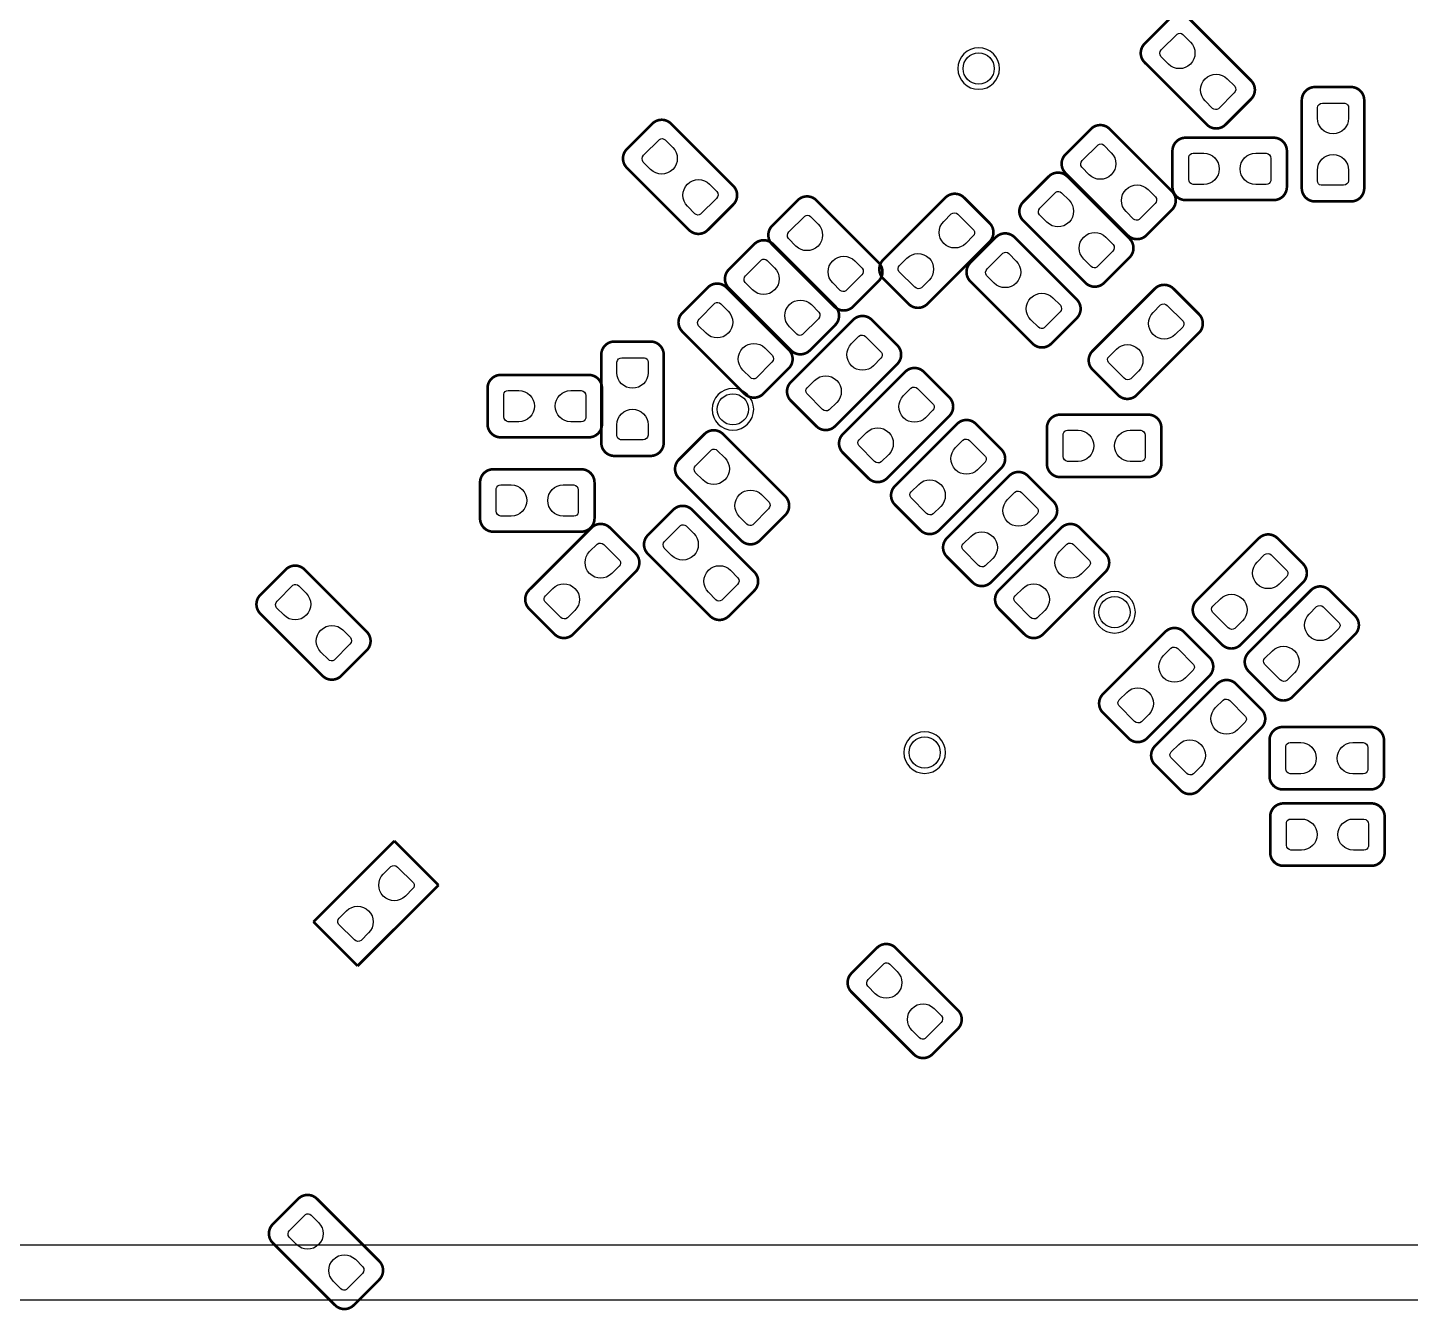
# Model space of a CAD drawing. Extents: x -10 to 106, y -8 to 52.
# Drawn here: x 40.36 to 53.65, y 22.37 to 34.71 of the extents above; entities that cross this region are included whole.
import ezdxf

# ---------------------------------------------------------------- set-up
doc = ezdxf.new("R2010")
doc.units = 0
for name, color, linetype in [('PG_ASSEMBLY_BOTTOM', 12, 'CONTINUOUS'), ('PG_SILKSCREEN_BOTTOM', 7, 'CONTINUOUS'), ('PIN_BOTTOM', 240, 'CONTINUOUS')]:
    doc.layers.add(name, color=color, linetype=linetype)

msp = doc.modelspace()

# ---------------------------------------------------------------- linework, layer by layer
at = {"layer": 'PG_ASSEMBLY_BOTTOM'}
msp.add_lwpolyline([(13.428574, 45.150507), (89.57879, 45.150507), (89.57879, 36.825707), (89.578586, 36.825707, 1.000018), (89.578586, 31.32549), (89.57879, 31.32549), (89.57879, 23.000691), (13.428574, 23.000691)], format="xyb", dxfattribs=at)
at = {"layer": 'PG_ASSEMBLY_BOTTOM', "const_width": 0.0254}
for points in [[(51.344728, 34.798737), (51.099923, 34.553931)], [(52.122603, 34.20044), (51.524332, 34.798737)], [(51.099923, 34.374328), (51.698195, 33.776031)], [(51.877824, 33.776031), (52.122603, 34.020836)], [(53.084095, 34.137575), (52.737893, 34.137575)], [(52.610893, 34.010575), (52.610893, 33.164475)], [(53.211095, 33.164475), (53.211095, 34.010575)], [(46.367852, 33.785353), (46.123073, 33.540548)], [(47.145753, 33.187056), (46.547481, 33.785353)], [(50.584252, 33.734553), (50.339447, 33.489748)], [(51.362127, 33.136256), (50.763856, 33.734553)], [(52.340637, 33.650301), (51.494538, 33.650301)], [(51.367538, 33.523301), (51.367538, 33.177099)], [(52.467637, 33.177099), (52.467637, 33.523301)], [(46.123073, 33.360944), (46.721344, 32.762647)], [(50.177852, 33.277353), (49.933047, 33.032548)], [(50.339447, 33.310144), (50.937719, 32.711847)], [(50.955727, 32.679056), (50.357456, 33.277353)], [(46.900948, 32.762647), (47.145753, 33.007452)], [(47.764852, 33.048753), (47.520047, 32.803948)], [(48.542727, 32.450456), (47.944456, 33.048753)], [(49.185144, 33.074153), (48.586847, 32.475881)], [(49.609553, 32.829348), (49.364748, 33.074153)], [(51.117348, 32.711847), (51.362127, 32.956652)], [(51.494538, 33.050099), (52.340637, 33.050099)], [(52.737893, 33.037475), (53.084095, 33.037475)], [(49.933047, 32.852944), (50.531319, 32.254647)], [(49.669852, 32.693153), (49.425047, 32.448348)], [(50.447727, 32.094856), (49.849456, 32.693153)], [(47.347937, 32.627316), (47.103132, 32.382511)], [(47.520047, 32.624344), (48.118319, 32.026047)], [(48.125812, 32.029019), (47.52754, 32.627316)], [(49.011256, 32.051473), (49.609553, 32.649744)], [(50.710948, 32.254647), (50.955727, 32.499452)], [(48.586847, 32.296252), (48.831652, 32.051473)], [(46.901252, 32.210553), (46.656447, 31.965748)], [(47.679127, 31.612256), (47.080856, 32.210553)], [(47.103132, 32.202907), (47.701403, 31.60461)], [(48.297948, 32.026047), (48.542727, 32.270852)], [(49.425047, 32.268744), (50.023319, 31.670447)], [(51.198018, 32.198564), (50.599721, 31.600292)], [(51.622427, 31.953759), (51.377621, 32.198564)], [(48.298075, 31.898895), (47.699778, 31.300623)], [(48.722483, 31.654115), (48.477678, 31.898895)], [(50.202948, 31.670447), (50.447727, 31.915252)], [(46.656447, 31.786144), (47.254719, 31.187847)], [(47.881032, 31.60461), (48.125812, 31.849416)], [(51.02413, 31.175884), (51.622427, 31.774155)], [(46.350301, 31.690462), (46.004099, 31.690462)], [(45.877099, 31.563462), (45.877099, 30.717363)], [(46.477301, 30.717363), (46.477301, 31.563462)], [(45.756957, 31.369381), (44.910858, 31.369381)], [(47.434348, 31.187847), (47.679127, 31.432652)], [(48.124186, 30.876215), (48.722483, 31.474486)], [(48.798074, 31.398896), (48.199777, 30.800624)], [(49.222482, 31.154116), (48.977677, 31.398896)], [(50.599721, 31.420664), (50.844526, 31.175884)], [(44.783858, 31.242381), (44.783858, 30.896179)], [(45.883957, 30.896179), (45.883957, 31.242381)], [(47.699778, 31.12102), (47.944583, 30.876215)], [(48.624185, 30.376216), (49.222482, 30.974487)], [(51.13401, 30.98739), (50.287911, 30.98739)], [(49.298073, 30.898897), (48.699776, 30.300625)], [(49.722481, 30.654117), (49.477676, 30.898897)], [(50.160911, 30.86039), (50.160911, 30.514188)], [(51.26101, 30.514188), (51.26101, 30.86039)], [(44.910858, 30.769179), (45.756957, 30.769179)], [(46.868182, 30.80037), (46.623402, 30.555565)], [(47.646082, 30.202073), (47.04781, 30.80037)], [(46.004099, 30.590363), (46.350301, 30.590363)], [(48.199777, 30.621021), (48.444582, 30.376216)], [(45.6851, 30.462195), (44.839001, 30.462195)], [(49.124184, 29.876217), (49.722481, 30.474488)], [(44.712001, 30.335195), (44.712001, 29.988993)], [(45.8121, 29.988993), (45.8121, 30.335195)], [(46.623402, 30.375962), (47.221673, 29.777665)], [(49.798072, 30.398898), (49.199775, 29.800626)], [(50.22248, 30.154118), (49.977675, 30.398898)], [(50.287911, 30.387188), (51.13401, 30.387188)], [(46.569884, 30.073371), (46.325104, 29.828566)], [(47.347784, 29.475074), (46.749513, 30.073371)], [(48.699776, 30.121022), (48.944581, 29.876217)], [(45.78157, 29.899305), (45.183273, 29.301034)], [(46.205978, 29.654525), (45.961173, 29.899305)], [(47.401277, 29.777665), (47.646082, 30.02247)], [(49.624183, 29.376218), (50.22248, 29.974489)], [(50.298071, 29.898899), (49.699774, 29.300627)], [(50.722479, 29.654119), (50.477674, 29.898899)], [(44.839001, 29.861993), (45.6851, 29.861993)], [(52.198016, 29.798569), (51.599719, 29.200297)], [(52.622425, 29.553764), (52.377619, 29.798569)], [(46.325104, 29.648963), (46.923376, 29.050666)], [(42.844364, 29.498773), (42.599585, 29.253967)], [(43.622265, 28.900476), (43.023993, 29.498773)], [(49.199775, 29.621023), (49.44458, 29.376218)], [(45.607681, 28.876625), (46.205978, 29.474897)], [(50.124182, 28.876219), (50.722479, 29.47449)], [(52.024128, 28.775889), (52.622425, 29.37416)], [(47.102979, 29.050666), (47.347784, 29.295471)], [(52.698015, 29.29857), (52.099718, 28.700298)], [(53.122424, 29.053765), (52.877618, 29.29857)], [(45.183273, 29.12143), (45.428078, 28.876625)], [(49.699774, 29.121024), (49.944579, 28.876219)], [(42.599585, 29.074364), (43.197856, 28.476067)], [(51.599719, 29.020668), (51.844524, 28.775889)], [(51.298069, 28.898901), (50.699772, 28.300629)], [(51.722477, 28.654121), (51.477672, 28.898901)], [(52.524127, 28.27589), (53.122424, 28.874161)], [(43.37746, 28.476067), (43.622265, 28.720872)], [(51.12418, 27.876221), (51.722477, 28.474492)], [(52.099718, 28.520669), (52.344523, 28.27589)], [(51.798068, 28.398902), (51.199771, 27.80063)], [(52.222476, 28.154122), (51.977671, 28.398902)], [(50.699772, 28.121026), (50.944577, 27.876221)], [(51.624179, 27.376222), (52.222476, 27.974493)], [(53.273782, 27.984018), (52.427683, 27.984018)], [(52.300683, 27.857018), (52.300683, 27.510816)], [(53.400782, 27.510816), (53.400782, 27.857018)], [(51.199771, 27.621027), (51.444576, 27.376222)], [(52.427683, 27.383816), (53.273782, 27.383816)], [(53.280437, 27.249501), (52.434338, 27.249501)], [(52.307338, 27.122501), (52.307338, 26.776299)], [(53.407437, 26.776299), (53.407437, 27.122501)], [(43.887796, 26.888389), (43.110099, 26.110692)], [(44.312078, 26.464108), (43.887796, 26.888389)], [(52.434338, 26.649299), (53.280437, 26.649299)], [(43.534381, 25.68641), (44.312078, 26.464108)], [(43.110099, 26.110692), (43.534381, 25.68641)], [(48.526852, 25.860553), (48.282073, 25.615748)], [(49.304753, 25.262256), (48.706481, 25.860553)], [(48.282073, 25.436144), (48.880344, 24.837847)], [(49.059948, 24.837847), (49.304753, 25.082652)], [(42.964252, 23.447578), (42.719473, 23.202773)], [(43.742153, 22.849281), (43.143881, 23.447578)], [(42.719473, 23.02317), (43.317744, 22.424873)], [(43.497348, 22.424873), (43.742153, 22.669678)]]:
    msp.add_lwpolyline(points, dxfattribs=at)
for points in [[(51.099923, 34.553931, 0.414169), (51.099923, 34.374328)], [(52.122603, 34.020836, 0.414232), (52.122603, 34.20044)], [(52.737893, 34.137575, 0.414214), (52.610893, 34.010575)], [(53.211095, 34.010575, 0.414135), (53.084095, 34.137575)], [(46.547481, 33.785353, 0.414173), (46.367852, 33.785353)], [(50.763856, 33.734553, 0.414228), (50.584252, 33.734553)], [(51.698195, 33.776031, 0.414173), (51.877824, 33.776031)], [(51.494538, 33.650301, 0.414135), (51.367538, 33.523301)], [(52.467637, 33.523301, 0.414175), (52.340637, 33.650301)], [(46.123073, 33.540548, 0.414232), (46.123073, 33.360944)], [(50.339447, 33.489748, 0.414169), (50.339447, 33.310144)], [(50.357456, 33.277353, 0.414228), (50.177852, 33.277353)], [(47.145753, 33.007452, 0.414169), (47.145753, 33.187056)], [(47.944456, 33.048753, 0.414228), (47.764852, 33.048753)], [(49.364748, 33.074153, 0.414169), (49.185144, 33.074153)], [(51.362127, 32.956652, 0.414232), (51.362127, 33.136256)], [(51.367538, 33.177099, 0.414214), (51.494538, 33.050099)], [(52.340637, 33.050099, 0.414253), (52.467637, 33.177099)], [(52.610893, 33.164475, 0.414253), (52.737893, 33.037475)], [(53.084095, 33.037475, 0.414175), (53.211095, 33.164475)], [(49.933047, 33.032548, 0.414169), (49.933047, 32.852944)], [(49.609553, 32.649744, 0.414228), (49.609553, 32.829348)], [(46.721344, 32.762647, 0.414228), (46.900948, 32.762647)], [(47.520047, 32.803948, 0.414169), (47.520047, 32.624344)], [(49.849456, 32.693153, 0.414228), (49.669852, 32.693153)], [(50.937719, 32.711847, 0.414173), (51.117348, 32.711847)], [(47.52754, 32.627316, 0.414228), (47.347937, 32.627316)], [(50.955727, 32.499452, 0.414232), (50.955727, 32.679056)], [(48.542727, 32.270852, 0.414232), (48.542727, 32.450456)], [(48.586847, 32.475881, 0.414173), (48.586847, 32.296252)], [(49.425047, 32.448348, 0.414169), (49.425047, 32.268744)], [(47.103132, 32.382511, 0.414169), (47.103132, 32.202907)], [(47.080856, 32.210553, 0.414228), (46.901252, 32.210553)], [(50.531319, 32.254647, 0.414173), (50.710948, 32.254647)], [(51.377621, 32.198564, 0.414169), (51.198018, 32.198564)], [(48.118319, 32.026047, 0.414173), (48.297948, 32.026047)], [(48.125812, 31.849416, 0.414232), (48.125812, 32.029019)], [(48.831652, 32.051473, 0.414232), (49.011256, 32.051473)], [(50.447727, 31.915252, 0.414232), (50.447727, 32.094856)], [(46.656447, 31.965748, 0.414169), (46.656447, 31.786144)], [(48.477678, 31.898895, 0.414232), (48.298075, 31.898895)], [(51.622427, 31.774155, 0.414228), (51.622427, 31.953759)], [(46.004099, 31.690462, 0.414175), (45.877099, 31.563462)], [(46.477301, 31.563462, 0.414253), (46.350301, 31.690462)], [(48.722483, 31.474486, 0.414173), (48.722483, 31.654115)], [(50.023319, 31.670447, 0.414173), (50.202948, 31.670447)], [(47.679127, 31.432652, 0.414232), (47.679127, 31.612256)], [(47.701403, 31.60461, 0.414173), (47.881032, 31.60461)], [(50.599721, 31.600292, 0.414173), (50.599721, 31.420664)], [(44.910858, 31.369381, 0.414253), (44.783858, 31.242381)], [(45.883957, 31.242381, 0.414214), (45.756957, 31.369381)], [(48.977677, 31.398896, 0.414232), (48.798074, 31.398896)], [(47.699778, 31.300623, 0.414228), (47.699778, 31.12102)], [(47.254719, 31.187847, 0.414173), (47.434348, 31.187847)], [(49.222482, 30.974487, 0.414173), (49.222482, 31.154116)], [(50.844526, 31.175884, 0.414232), (51.02413, 31.175884)], [(50.287911, 30.98739, 0.414135), (50.160911, 30.86039)], [(51.26101, 30.86039, 0.414175), (51.13401, 30.98739)], [(44.783858, 30.896179, 0.414175), (44.910858, 30.769179)], [(45.756957, 30.769179, 0.414135), (45.883957, 30.896179)], [(47.04781, 30.80037, 0.414173), (46.868182, 30.80037)], [(47.944583, 30.876215, 0.414169), (48.124186, 30.876215)], [(49.477676, 30.898897, 0.414232), (49.298073, 30.898897)], [(45.877099, 30.717363, 0.414135), (46.004099, 30.590363)], [(46.350301, 30.590363, 0.414214), (46.477301, 30.717363)], [(48.199777, 30.800624, 0.414228), (48.199777, 30.621021)], [(49.722481, 30.474488, 0.414173), (49.722481, 30.654117)], [(44.839001, 30.462195, 0.414253), (44.712001, 30.335195)], [(45.8121, 30.335195, 0.414214), (45.6851, 30.462195)], [(46.623402, 30.555565, 0.414232), (46.623402, 30.375962)], [(49.977675, 30.398898, 0.414232), (49.798072, 30.398898)], [(50.160911, 30.514188, 0.414214), (50.287911, 30.387188)], [(51.13401, 30.387188, 0.414253), (51.26101, 30.514188)], [(48.444582, 30.376216, 0.414169), (48.624185, 30.376216)], [(48.699776, 30.300625, 0.414228), (48.699776, 30.121022)], [(47.646082, 30.02247, 0.414169), (47.646082, 30.202073)], [(46.749513, 30.073371, 0.414173), (46.569884, 30.073371)], [(50.22248, 29.974489, 0.414173), (50.22248, 30.154118)], [(44.712001, 29.988993, 0.414175), (44.839001, 29.861993)], [(45.6851, 29.861993, 0.414135), (45.8121, 29.988993)], [(45.961173, 29.899305, 0.414232), (45.78157, 29.899305)], [(50.477674, 29.898899, 0.414232), (50.298071, 29.898899)], [(46.325104, 29.828566, 0.414232), (46.325104, 29.648963)], [(47.221673, 29.777665, 0.414228), (47.401277, 29.777665)], [(48.944581, 29.876217, 0.414169), (49.124184, 29.876217)], [(49.199775, 29.800626, 0.414228), (49.199775, 29.621023)], [(52.377619, 29.798569, 0.414169), (52.198016, 29.798569)], [(46.205978, 29.474897, 0.414173), (46.205978, 29.654525)], [(50.722479, 29.47449, 0.414173), (50.722479, 29.654119)], [(43.023993, 29.498773, 0.414173), (42.844364, 29.498773)], [(52.622425, 29.37416, 0.414228), (52.622425, 29.553764)], [(47.347784, 29.295471, 0.414169), (47.347784, 29.475074)], [(49.44458, 29.376218, 0.414169), (49.624183, 29.376218)], [(42.599585, 29.253967, 0.414232), (42.599585, 29.074364)], [(45.183273, 29.301034, 0.414228), (45.183273, 29.12143)], [(49.699774, 29.300627, 0.414228), (49.699774, 29.121024)], [(52.877618, 29.29857, 0.414169), (52.698015, 29.29857)], [(51.599719, 29.200297, 0.414173), (51.599719, 29.020668)], [(46.923376, 29.050666, 0.414228), (47.102979, 29.050666)], [(53.122424, 28.874161, 0.414228), (53.122424, 29.053765)], [(43.622265, 28.720872, 0.414169), (43.622265, 28.900476)], [(45.428078, 28.876625, 0.414169), (45.607681, 28.876625)], [(49.944579, 28.876219, 0.414169), (50.124182, 28.876219)], [(51.477672, 28.898901, 0.414232), (51.298069, 28.898901)], [(51.844524, 28.775889, 0.414232), (52.024128, 28.775889)], [(52.099718, 28.700298, 0.414173), (52.099718, 28.520669)], [(51.722477, 28.474492, 0.414173), (51.722477, 28.654121)], [(43.197856, 28.476067, 0.414228), (43.37746, 28.476067)], [(51.977671, 28.398902, 0.414232), (51.798068, 28.398902)], [(50.699772, 28.300629, 0.414228), (50.699772, 28.121026)], [(52.344523, 28.27589, 0.414232), (52.524127, 28.27589)], [(52.222476, 27.974493, 0.414173), (52.222476, 28.154122)], [(52.427683, 27.984018, 0.414253), (52.300683, 27.857018)], [(53.400782, 27.857018, 0.414214), (53.273782, 27.984018)], [(50.944577, 27.876221, 0.414169), (51.12418, 27.876221)], [(51.199771, 27.80063, 0.414228), (51.199771, 27.621027)], [(52.300683, 27.510816, 0.414175), (52.427683, 27.383816)], [(53.273782, 27.383816, 0.414135), (53.400782, 27.510816)], [(51.444576, 27.376222, 0.414169), (51.624179, 27.376222)], [(52.434338, 27.249501, 0.414253), (52.307338, 27.122501)], [(53.407437, 27.122501, 0.414214), (53.280437, 27.249501)], [(52.307338, 26.776299, 0.414175), (52.434338, 26.649299)], [(53.280437, 26.649299, 0.414135), (53.407437, 26.776299)], [(48.706481, 25.860553, 0.414173), (48.526852, 25.860553)], [(48.282073, 25.615748, 0.414232), (48.282073, 25.436144)], [(49.304753, 25.082652, 0.414169), (49.304753, 25.262256)], [(48.880344, 24.837847, 0.414228), (49.059948, 24.837847)], [(43.143881, 23.447578, 0.414173), (42.964252, 23.447578)], [(42.719473, 23.202773, 0.414232), (42.719473, 23.02317)], [(43.742153, 22.669678, 0.414169), (43.742153, 22.849281)], [(43.317744, 22.424873, 0.414228), (43.497348, 22.424873)]]:
    msp.add_lwpolyline(points, format="xyb", dxfattribs=at)
at = {"layer": 'PG_ASSEMBLY_BOTTOM'}
for points in [[(49.7046, 34.3154, 1), (49.3046, 34.3154, 1)], [(47.3424, 31.0388, 1), (46.9424, 31.0388, 1)], [(51.011099, 29.087394, 1), (50.6111, 29.087394, 1)], [(49.185703, 27.738197, 1), (48.785704, 27.738197, 1)]]:
    msp.add_lwpolyline(points, format="xyb", close=True, dxfattribs=at)
at = {"layer": 'PG_SILKSCREEN_BOTTOM'}
msp.add_lwpolyline([(39.428674, 22.475596), (89.428676, 22.475596)], dxfattribs=at)
at = {"layer": 'PIN_BOTTOM'}
for points in [[(51.328193, 34.358047), (51.256362, 34.429903, -0.376249), (51.260604, 34.494241), (51.413258, 34.646895, -0.366136), (51.468604, 34.642146), (51.540461, 34.570314, -0.998987)], [(51.894003, 34.216772), (51.965835, 34.144915, -0.376249), (51.961593, 34.080577), (51.808939, 33.927923, -0.366136), (51.753592, 33.932673), (51.681736, 34.004504, -0.998987)], [(52.761007, 33.837397), (52.761007, 33.938997, -0.376179), (52.809496, 33.981492), (53.025396, 33.981492, -0.366154), (53.061184, 33.938997), (53.061184, 33.837397, -0.999013)], [(46.351673, 33.344612), (46.279841, 33.416469, -0.376249), (46.284083, 33.480807), (46.436737, 33.633461, -0.366136), (46.492084, 33.628711), (46.56394, 33.55688, -0.998987)], [(50.567717, 33.293863), (50.495886, 33.365719, -0.376249), (50.500128, 33.430058), (50.652782, 33.582712, -0.366136), (50.708128, 33.577962), (50.779985, 33.506131, -0.998987)], [(51.667715, 33.200213), (51.566115, 33.200213, -0.376179), (51.523621, 33.248702), (51.523621, 33.464602, -0.366154), (51.566115, 33.50039), (51.667715, 33.50039, -0.999013)], [(52.167739, 33.50039), (52.269339, 33.50039, -0.376179), (52.311833, 33.451902), (52.311833, 33.236002, -0.366154), (52.269339, 33.200213), (52.167739, 33.200213, -0.999013)], [(53.061184, 33.337373), (53.061184, 33.235773, -0.376179), (53.012696, 33.193279), (52.796796, 33.193279, -0.366154), (52.761007, 33.235773), (52.761007, 33.337373, -0.999013)], [(46.917483, 33.203337), (46.989314, 33.131481, -0.376249), (46.985072, 33.067142), (46.832418, 32.914488, -0.366136), (46.777072, 32.919238), (46.705215, 32.991069, -0.998987)], [(50.161317, 32.836663), (50.089486, 32.908519, -0.376249), (50.093728, 32.972858), (50.246382, 33.125512, -0.366136), (50.301728, 33.120762), (50.373585, 33.048931, -0.998987)], [(51.133527, 33.152588), (51.205359, 33.080731, -0.376249), (51.201117, 33.016393), (51.048463, 32.863739, -0.366136), (50.993116, 32.868489), (50.92126, 32.94032, -0.998987)], [(47.748317, 32.608063), (47.676486, 32.679919, -0.376249), (47.680728, 32.744258), (47.833382, 32.896912, -0.366136), (47.888728, 32.892162), (47.960585, 32.820331, -0.998987)], [(49.168863, 32.845883), (49.240719, 32.917714, -0.376249), (49.305058, 32.913472), (49.457712, 32.760818, -0.366136), (49.452962, 32.705472), (49.381131, 32.633615, -0.998987)], [(50.727127, 32.695388), (50.798959, 32.623531, -0.376249), (50.794717, 32.559193), (50.642063, 32.406539, -0.366136), (50.586716, 32.411289), (50.51486, 32.48312, -0.998987)], [(47.331401, 32.186626), (47.25957, 32.258483, -0.376249), (47.263812, 32.322821), (47.416466, 32.475475, -0.366136), (47.471813, 32.470725), (47.543669, 32.398894, -0.998987)], [(48.314127, 32.466788), (48.385959, 32.394931, -0.376249), (48.381717, 32.330593), (48.229063, 32.177939, -0.366136), (48.173716, 32.182689), (48.10186, 32.25452, -0.998987)], [(49.027588, 32.280073), (48.955731, 32.208241, -0.376249), (48.891393, 32.212483), (48.738739, 32.365137, -0.366136), (48.743489, 32.420484), (48.81532, 32.49234, -0.998987)], [(49.653317, 32.252463), (49.581486, 32.324319, -0.376249), (49.585728, 32.388658), (49.738382, 32.541312, -0.366136), (49.793728, 32.536562), (49.865585, 32.464731, -0.998987)], [(46.884717, 31.769863), (46.812886, 31.841719, -0.376249), (46.817128, 31.906058), (46.969782, 32.058712, -0.366136), (47.025128, 32.053962), (47.096985, 31.982131, -0.998987)], [(47.897212, 32.045351), (47.969043, 31.973495, -0.376249), (47.964801, 31.909156), (47.812147, 31.756502, -0.366136), (47.756801, 31.761252), (47.684944, 31.833083, -0.998987)], [(50.219127, 32.111188), (50.290959, 32.039331, -0.376249), (50.286717, 31.974993), (50.134063, 31.822339, -0.366136), (50.078716, 31.827089), (50.00686, 31.89892, -0.998987)], [(51.181737, 31.970294), (51.253593, 32.042125, -0.376249), (51.317931, 32.037884), (51.470585, 31.88523, -0.366136), (51.465836, 31.829883), (51.394004, 31.758026, -0.998987)], [(47.450527, 31.628588), (47.522359, 31.556731, -0.376249), (47.518117, 31.492393), (47.365463, 31.339739, -0.366136), (47.310116, 31.344489), (47.23826, 31.41632, -0.998987)], [(48.281742, 31.670295), (48.353599, 31.742126, -0.376249), (48.417937, 31.737884), (48.570591, 31.58523, -0.366136), (48.565841, 31.529884), (48.49401, 31.458027, -0.998987)], [(51.040462, 31.404484), (50.968605, 31.332653, -0.376249), (50.904267, 31.336894), (50.751613, 31.489548, -0.366136), (50.756363, 31.544895), (50.828194, 31.616752, -0.998987)], [(46.02701, 31.390565), (46.02701, 31.492165, -0.376179), (46.075498, 31.534659), (46.291398, 31.534659, -0.366154), (46.327187, 31.492165), (46.327187, 31.390565, -0.999013)], [(48.140468, 31.104484), (48.068611, 31.032653, -0.376249), (48.004273, 31.036895), (47.851619, 31.189549, -0.366136), (47.856369, 31.244896), (47.9282, 31.316752, -0.998987)], [(48.781741, 31.170296), (48.853598, 31.242127, -0.376249), (48.917936, 31.237885), (49.07059, 31.085231, -0.366136), (49.06584, 31.029885), (48.994009, 30.958028, -0.998987)], [(45.083755, 30.91909), (44.982155, 30.91909, -0.376179), (44.939661, 30.967578), (44.939661, 31.183478, -0.366154), (44.982155, 31.219267), (45.083755, 31.219267, -0.999013)], [(45.58378, 31.219267), (45.68538, 31.219267, -0.376179), (45.727874, 31.170778), (45.727874, 30.954878, -0.366154), (45.68538, 30.91909), (45.58378, 30.91909, -0.999013)], [(46.327187, 30.89054), (46.327187, 30.78894, -0.376179), (46.278698, 30.746446), (46.062798, 30.746446, -0.366154), (46.02701, 30.78894), (46.02701, 30.89054, -0.999013)], [(48.640467, 30.604485), (48.56861, 30.532654, -0.376249), (48.504272, 30.536896), (48.351618, 30.68955, -0.366136), (48.356368, 30.744897), (48.428199, 30.816753, -0.998987)], [(50.461088, 30.537302), (50.359488, 30.537302, -0.376179), (50.316994, 30.585791), (50.316994, 30.801691, -0.366154), (50.359488, 30.83748), (50.461088, 30.83748, -0.999013)], [(50.961112, 30.83748), (51.062712, 30.83748, -0.376179), (51.105206, 30.788991), (51.105206, 30.573091, -0.366154), (51.062712, 30.537302), (50.961112, 30.537302, -0.999013)], [(49.28174, 30.670297), (49.353597, 30.742128, -0.376249), (49.417935, 30.737886), (49.570589, 30.585232, -0.366136), (49.565839, 30.529886), (49.494008, 30.458029, -0.998987)], [(46.852002, 30.359629), (46.780171, 30.431486, -0.376249), (46.784412, 30.495824), (46.937066, 30.648478, -0.366136), (46.992413, 30.643728), (47.06427, 30.571897, -0.998987)], [(45.011899, 30.011903), (44.910299, 30.011903, -0.376179), (44.867805, 30.060392), (44.867805, 30.276292, -0.366154), (44.910299, 30.312081), (45.011899, 30.312081, -0.999013)], [(45.511923, 30.312081), (45.613523, 30.312081, -0.376179), (45.656017, 30.263592), (45.656017, 30.047692, -0.366154), (45.613523, 30.011903), (45.511923, 30.011903, -0.999013)], [(49.140466, 30.104486), (49.068609, 30.032655, -0.376249), (49.004271, 30.036897), (48.851617, 30.189551, -0.366136), (48.856367, 30.244898), (48.928198, 30.316754, -0.998987)], [(47.417812, 30.218355), (47.489643, 30.146498, -0.376249), (47.485402, 30.08216), (47.332748, 29.929506, -0.366136), (47.277401, 29.934256), (47.205544, 30.006087, -0.998987)], [(49.781739, 30.170298), (49.853596, 30.242129, -0.376249), (49.917934, 30.237887), (50.070588, 30.085233, -0.366136), (50.065838, 30.029887), (49.994007, 29.95803, -0.998987)], [(46.553704, 29.632631), (46.481873, 29.704487, -0.376249), (46.486115, 29.768825), (46.638769, 29.921479, -0.366136), (46.694115, 29.91673), (46.765972, 29.844898, -0.998987)], [(49.640465, 29.604487), (49.568608, 29.532656, -0.376249), (49.50427, 29.536898), (49.351616, 29.689552, -0.366136), (49.356366, 29.744899), (49.428197, 29.816755, -0.998987)], [(45.765237, 29.670705), (45.837094, 29.742536, -0.376249), (45.901432, 29.738295), (46.054086, 29.585641, -0.366136), (46.049336, 29.530294), (45.977505, 29.458437, -0.998987)], [(50.281738, 29.670299), (50.353595, 29.74213, -0.376249), (50.417933, 29.737888), (50.570587, 29.585234, -0.366136), (50.565837, 29.529888), (50.494006, 29.458031, -0.998987)], [(52.181735, 29.570299), (52.253591, 29.64213, -0.376249), (52.317929, 29.637888), (52.470583, 29.485234, -0.366136), (52.465834, 29.429888), (52.394002, 29.358031, -0.998987)], [(47.119515, 29.491356), (47.191346, 29.419499, -0.376249), (47.187104, 29.355161), (47.03445, 29.202507, -0.366136), (46.979103, 29.207257), (46.907247, 29.279088, -0.998987)], [(42.828185, 29.058032), (42.756353, 29.129888, -0.376249), (42.760595, 29.194227), (42.913249, 29.346881, -0.366136), (42.968596, 29.342131), (43.040452, 29.2703, -0.998987)], [(45.623963, 29.104895), (45.552106, 29.033064, -0.376249), (45.487768, 29.037305), (45.335114, 29.189959, -0.366136), (45.339864, 29.245306), (45.411695, 29.317163, -0.998987)], [(50.140464, 29.104488), (50.068607, 29.032657, -0.376249), (50.004269, 29.036899), (49.851615, 29.189553, -0.366136), (49.856365, 29.2449), (49.928196, 29.316756, -0.998987)], [(52.04046, 29.004489), (51.968603, 28.932657, -0.376249), (51.904265, 28.936899), (51.751611, 29.089553, -0.366136), (51.756361, 29.1449), (51.828192, 29.216756, -0.998987)], [(52.681734, 29.0703), (52.75359, 29.142131, -0.376249), (52.817928, 29.137889), (52.970582, 28.985235, -0.366136), (52.965833, 28.929889), (52.894001, 28.858032, -0.998987)], [(43.393995, 28.916757), (43.465826, 28.8449, -0.376249), (43.461584, 28.780562), (43.30893, 28.627908, -0.366136), (43.253584, 28.632658), (43.181727, 28.704489, -0.998987)], [(51.281736, 28.670301), (51.353593, 28.742132, -0.376249), (51.417931, 28.73789), (51.570585, 28.585236, -0.366136), (51.565835, 28.52989), (51.494004, 28.458033, -0.998987)], [(52.540459, 28.50449), (52.468602, 28.432658, -0.376249), (52.404264, 28.4369), (52.25161, 28.589554, -0.366136), (52.25636, 28.644901), (52.328191, 28.716757, -0.998987)], [(51.140462, 28.10449), (51.068605, 28.032659, -0.376249), (51.004267, 28.036901), (50.851613, 28.189555, -0.366136), (50.856363, 28.244902), (50.928194, 28.316758, -0.998987)], [(51.781735, 28.170302), (51.853592, 28.242133, -0.376249), (51.91793, 28.237891), (52.070584, 28.085237, -0.366136), (52.065834, 28.029891), (51.994003, 27.958034, -0.998987)], [(51.640461, 27.604491), (51.568604, 27.53266, -0.376249), (51.504266, 27.536902), (51.351612, 27.689556, -0.366136), (51.356362, 27.744903), (51.428193, 27.816759, -0.998987)], [(52.600581, 27.533727), (52.498981, 27.533727, -0.376179), (52.456486, 27.582216), (52.456486, 27.798116, -0.366154), (52.498981, 27.833904), (52.600581, 27.833904, -0.999013)], [(53.100605, 27.833904), (53.202205, 27.833904, -0.376179), (53.244699, 27.785416), (53.244699, 27.569516, -0.366154), (53.202205, 27.533727), (53.100605, 27.533727, -0.999013)], [(52.607235, 26.79921), (52.505635, 26.79921, -0.376179), (52.463141, 26.847698), (52.463141, 27.063598, -0.366154), (52.505635, 27.099387), (52.607235, 27.099387, -0.999013)], [(53.10726, 27.099387), (53.20886, 27.099387, -0.376179), (53.251354, 27.050898), (53.251354, 26.834998, -0.366154), (53.20886, 26.79921), (53.10726, 26.79921, -0.999013)], [(43.781726, 26.570305), (43.853583, 26.642136, -0.376249), (43.917921, 26.637894), (44.070575, 26.48524, -0.366136), (44.065825, 26.429894), (43.993994, 26.358037, -0.998987)], [(43.640451, 26.004495), (43.568595, 25.932663, -0.376249), (43.504256, 25.936905), (43.351602, 26.089559, -0.366136), (43.356352, 26.144906), (43.428183, 26.216762, -0.998987)], [(48.510673, 25.419812), (48.438841, 25.491669, -0.376249), (48.443083, 25.556007), (48.595737, 25.708661, -0.366136), (48.651084, 25.703911), (48.72294, 25.63208, -0.998987)], [(49.076483, 25.278537), (49.148314, 25.206681, -0.376249), (49.144072, 25.142342), (48.991418, 24.989688, -0.366136), (48.936072, 24.994438), (48.864215, 25.066269, -0.998987)], [(42.948073, 23.006837), (42.876241, 23.078694, -0.376249), (42.880483, 23.143032), (43.033137, 23.295686, -0.366136), (43.088484, 23.290936), (43.16034, 23.219105, -0.998987)], [(43.513883, 22.865563), (43.585714, 22.793706, -0.376249), (43.581472, 22.729368), (43.428818, 22.576714, -0.366136), (43.373472, 22.581464), (43.301615, 22.653295, -0.998987)]]:
    msp.add_lwpolyline(points, format="xyb", close=True, dxfattribs=at)
for centre in [(49.5046, 34.3154), (47.1424, 31.0388), (50.8111, 29.087394), (48.985703, 27.738197)]:
    msp.add_circle(centre, 0.15, dxfattribs=at)

doc.saveas('drawing.dxf')
